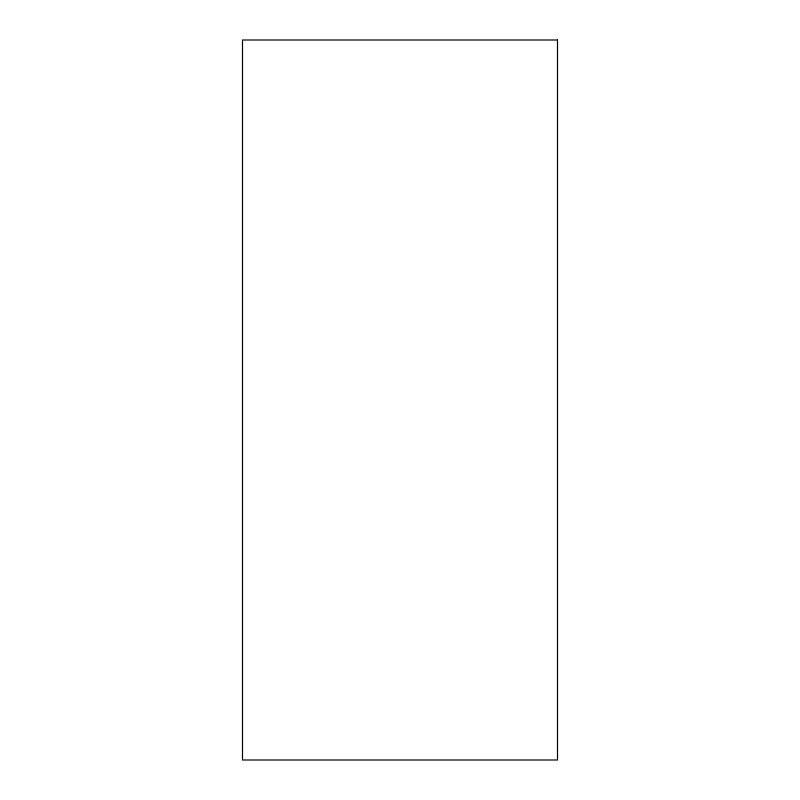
<?xml version="1.0" encoding="UTF-8"?>
<svg xmlns="http://www.w3.org/2000/svg" width="800" height="800" viewBox="0 0 800 800"><rect width="100%" height="100%" fill="white"/><g stroke="black" fill="none" stroke-linecap="round" stroke-linejoin="round"><path stroke-width="1.2" d="M557.5 40L242.5 40L242.5 760L557.5 760L557.5 40"/></g></svg>
